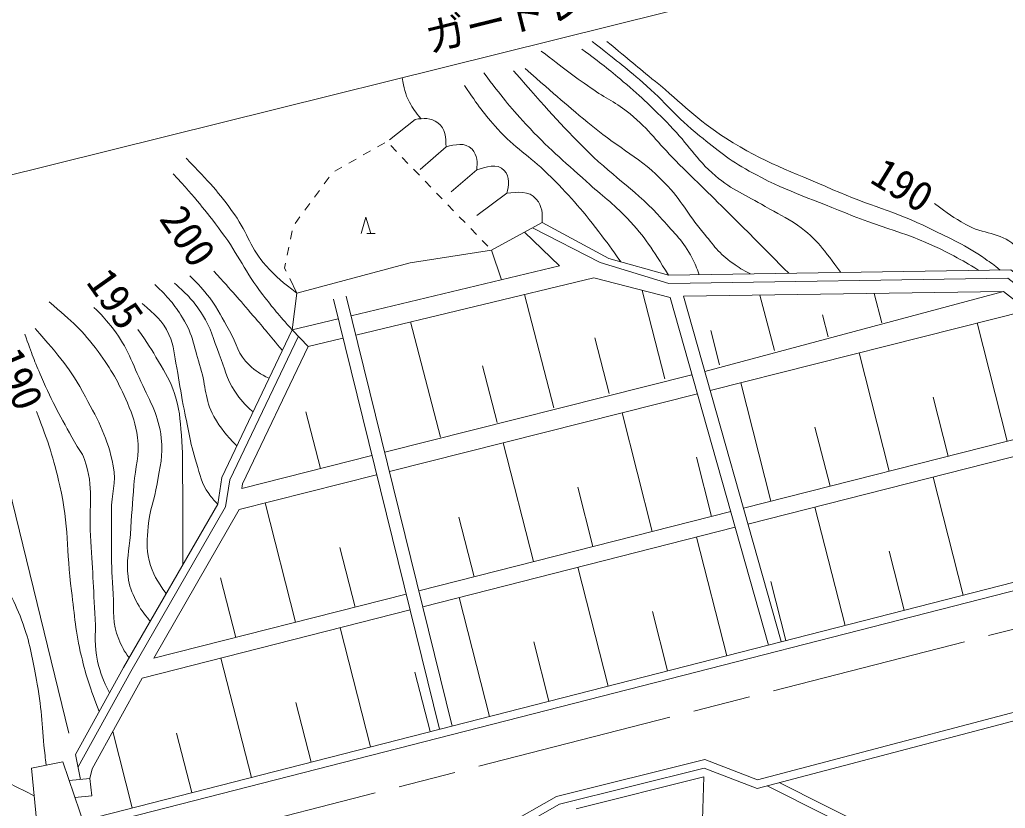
# Model space of a CAD drawing. Units: millimetres, scale not verified. Extents: x 40000 to 680000, y 20000 to 380000.
# Drawn here: x 184971 to 244892, y 272068 to 320017 of the extents above; entities that cross this region are included whole.
import ezdxf
from ezdxf.enums import TextEntityAlignment as Align

# ---------------------------------------------------------------- set-up
doc = ezdxf.new("R2010")
doc.units = ezdxf.units.MM
doc.header["$LTSCALE"] = 1000
doc.linetypes.add('CHAIN', pattern=[18.5, 12, -1.5, 3.5, -1.5])
for name, color, linetype, lineweight in [('M-BGD', 7, 'Continuous', 13), ('M-BMK', 2, 'CHAIN', 13), ('M-STR-HTXT', 7, 'Continuous', 13)]:
    doc.layers.add(name, color=color, linetype=linetype, lineweight=lineweight)
doc.styles.add('ＭＳ ゴシック', font='')
doc.styles.get('ＭＳ ゴシック').set_extended_font_data('MS Gothic')

msp = doc.modelspace()

# ---------------------------------------------------------------- linework, layer by layer
at = {"layer": 'M-BGD'}
for p, q in [((209021, 313956), (207446, 312721)), ((206727, 312289), (207161, 312537)), ((207534, 312361), (207881, 312001)), ((210895, 312292), (209313, 310919)), ((205858, 311793), (206292, 312041)), ((208228, 311641), (208575, 311281)), ((204122, 310800), (204556, 311049)), ((204990, 311297), (205424, 311545)), ((203487, 310043), (203782, 310446)), ((208922, 310920), (209269, 310560)), ((212754, 310883), (211198, 309546)), ((209615, 310200), (209962, 309840)), ((202895, 309237), (203191, 309640)), ((210309, 309480), (210656, 309120)), ((214596, 309467), (212759, 308114)), ((202304, 308430), (202600, 308834)), ((211003, 308760), (211350, 308400)), ((201713, 307624), (202008, 308027)), ((205722, 307010), (206022, 308010)), ((206022, 308010), (206322, 307010)), ((211697, 308040), (212044, 307680)), ((213653, 306009), (216733, 307685)), ((216733, 307685), (220788, 305491)), ((201432, 306681), (201530, 307171)), ((206572, 307010), (206072, 307010)), ((212391, 307320), (212738, 306960)), ((215670, 307107), (217791, 305055)), ((220271, 305249), (216154, 307370)), ((213085, 306600), (213431, 306240)), ((201235, 305700), (201333, 306191)), ((208710, 305234), (213653, 306009)), ((213653, 306009), (214256, 304206)), ((201077, 304906), (201137, 305210)), ((201828, 303392), (208710, 305234)), ((205115, 302011), (217791, 305055)), ((224429, 303986), (220271, 305249)), ((220788, 305491), (224422, 304486)), ((201161, 304736), (201077, 304906)), ((201828, 303392), (201384, 304288)), ((205402, 300845), (219874, 304322)), ((219874, 304322), (224518, 303117)), ((201542, 301152), (201828, 303392)), ((211268, 277066), (204819, 303209)), ((217435, 296424), (215655, 303308)), ((224201, 298174), (222808, 303560)), ((226619, 298629), (244780, 303496)), ((230851, 299894), (229978, 303270)), ((237388, 301584), (236924, 303376)), ((210492, 276874), (204043, 303017)), ((230493, 281996), (224518, 303117)), ((231263, 282214), (225326, 303199)), ((226946, 297474), (246250, 302349)), ((234120, 300739), (233777, 302064)), ((201542, 301152), (204337, 301824)), ((210551, 294644), (208740, 301647)), ((245016, 294393), (243189, 301576)), ((202503, 300149), (201542, 301152)), ((227526, 299034), (226987, 301118)), ((202503, 300149), (204625, 300659)), ((220818, 297299), (219943, 300682)), ((237832, 292566), (236002, 299761)), ((207161, 293715), (225843, 298433)), ((213993, 295534), (213103, 298976)), ((230637, 290736), (228804, 297943)), ((207449, 292550), (226170, 297278)), ((228972, 290312), (257615, 297597)), ((241424, 293479), (240511, 297071)), ((203264, 292731), (202374, 296173)), ((223430, 288903), (221594, 296122)), ((229244, 289350), (257725, 296593)), ((234235, 291651), (233320, 295248)), ((216210, 287067), (214371, 294298)), ((198474, 291521), (206386, 293519)), ((227033, 289819), (226117, 293423)), ((188844, 271331), (273136, 292915)), ((198323, 290245), (206673, 292354)), ((242337, 285029), (240498, 292212)), ((219820, 287985), (218902, 291594)), ((201735, 283385), (199890, 290641)), ((193117, 281193), (198323, 290245)), ((209239, 285294), (228196, 290115)), ((235154, 283189), (233312, 290384)), ((212595, 286147), (211675, 289763)), ((209478, 284323), (228468, 289152)), ((227959, 281347), (226114, 288554)), ((205357, 284306), (204436, 287928)), ((238746, 284109), (237826, 287701)), ((220753, 279502), (218905, 286720)), ((198108, 282463), (197185, 286091)), ((231557, 282268), (230636, 285866)), ((193117, 281193), (208463, 285096)), ((213535, 277653), (211683, 284884)), ((192421, 279985), (208703, 284126)), ((224356, 280425), (223434, 284028)), ((206305, 275802), (204450, 283044)), ((217144, 278578), (216220, 282187)), ((199063, 273948), (197205, 281201)), ((189368, 274460), (192421, 279985)), ((209920, 276728), (208994, 280343)), ((202684, 274875), (201756, 278496)), ((191815, 272092), (190626, 276736)), ((195436, 273019), (194507, 276646)), ((188369, 275340), (188676, 273820)), ((185693, 274512), (187588, 274899)), ((186007, 271171), (185693, 274512)), ((187588, 274899), (188968, 270847)), ((189368, 274460), (189240, 273877)), ((189240, 273877), (187980, 273749)), ((189346, 272836), (189240, 273877)), ((218797, 272045), (226558, 273986)), ((226457, 270385), (226558, 273986)), ((188326, 272733), (189346, 272836))]:
    msp.add_line(p, q, dxfattribs=at)
for points in [[(259028, 299025), (246912, 303481), (245219, 304803), (224422, 304486)], [(258464, 298457), (246658, 303046), (245050, 304300), (224429, 303986)], [(257615, 297597), (246250, 302349), (244780, 303496), (225326, 303199)], [(188369, 275340), (191289, 280623), (197010, 290568), (197262, 292190), (201542, 301152)], [(188522, 274583), (191724, 280378), (197489, 290400), (197745, 292040), (201912, 300766)], [(198474, 291521), (198517, 291802), (202503, 300149)], [(188968, 270847), (273943, 292606), (272798, 296954), (274985, 297497), (276278, 293490)], [(138777, 257824), (141528, 257555), (144581, 257329), (147196, 257168), (151791, 257232), (154159, 257394), (157158, 257882), (161232, 258768), (191813, 266064), (195807, 265059), (211331, 269216), (217607, 272778), (226621, 275032), (229835, 273804), (272595, 285063), (274587, 287628), (277464, 288321)], [(138728, 257327), (141485, 257057), (144547, 256830), (147184, 256667), (151812, 256732), (154216, 256896), (157251, 257391), (161343, 258280), (191810, 265549), (195811, 264542), (211522, 268750), (217794, 272310), (226589, 274509), (229807, 273280), (272886, 284622), (274874, 287183), (277585, 287836)], [(230411, 273439), (244846, 266183), (255895, 260186), (271315, 251248)], [(231142, 273631), (245077, 266626), (256140, 260622), (271566, 251680)]]:
    msp.add_lwpolyline(points, dxfattribs=at)
for points, knots in [([(219147, 318235), (220369, 317326), (220712, 317060), (221667, 316248), (222826, 315264), (223439, 314668), (224502, 313583), (225628, 312434), (226044, 311576), (227265, 310529), (228319, 309625), (229100, 309375), (230294, 308664), (231055, 308210), (231535, 308040), (232256, 307525), (233498, 306638), (233848, 306036), (234897, 304645)], [0, 0, 0, 0, 1, 1, 1, 2, 2, 2, 3, 3, 3, 4, 4, 4, 5, 5, 5, 6, 6, 6, 6]), ([(219765, 318701), (221265, 317539), (221678, 317209), (222855, 316193), (224253, 314986), (224861, 314109), (226308, 312959), (227439, 312059), (228062, 311520), (229324, 310814), (231500, 309598), (232873, 309223), (235176, 308270), (237733, 307212), (239332, 306982), (241759, 305653), (242361, 305323), (242590, 305216), (243279, 304773)], [0, 0, 0, 0, 1, 1, 1, 2, 2, 2, 3, 3, 3, 4, 4, 4, 5, 5, 5, 6, 6, 6, 6]), ([(220676, 318697), (222100, 317509), (222465, 317208), (223620, 316262), (225284, 314899), (226099, 313970), (227909, 312809), (230282, 311287), (231837, 310824), (234415, 309683), (236681, 308681), (238081, 308419), (240303, 307321), (241647, 306657), (242442, 306338), (243667, 305475), (244033, 305218), (244171, 305130), (244586, 304793)], [0, 0, 0, 0, 1, 1, 1, 2, 2, 2, 3, 3, 3, 4, 4, 4, 5, 5, 5, 6, 6, 6, 6]), ([(216676, 318114), (218109, 317009), (218493, 316701), (219705, 315860), (220619, 315226), (221221, 314994), (222079, 314285), (223271, 313301), (223753, 312548), (224842, 311450), (226199, 310082), (226990, 309346), (228355, 307985), (229677, 306668), (230092, 306249), (231724, 304597)], [0, 0, 0, 0, 1, 1, 1, 2, 2, 2, 3, 3, 3, 4, 4, 4, 5, 5, 5, 5]), ([(215694, 317060), (217650, 315331), (218175, 314869), (219814, 313522), (221496, 312139), (222684, 311645), (224199, 310081), (225223, 309025), (225559, 308230), (226501, 307101), (227158, 306315), (227479, 305796), (228319, 305211), (228725, 304927), (228895, 304811), (229409, 304562)], [0, 0, 0, 0, 1, 1, 1, 2, 2, 2, 3, 3, 3, 4, 4, 4, 5, 5, 5, 5]), ([(209362, 314012), (209010, 314421), (208884, 314589), (208665, 315011), (208386, 315549), (208353, 315822), (208227, 316498)], [0, 0, 0, 0, 1, 1, 1, 2, 2, 2, 2]), ([(213183, 316786), (214329, 315273), (214688, 314829), (215752, 313660), (217086, 312195), (217977, 311514), (219435, 310171), (220391, 309290), (221017, 308890), (221907, 307942), (223049, 306724), (223377, 306141), (224422, 304486)], [0, 0, 0, 0, 1, 1, 1, 2, 2, 2, 3, 3, 3, 4, 4, 4, 4]), ([(214998, 316909), (217095, 314504), (217686, 313812), (219553, 311966), (221238, 310301), (222464, 309653), (224030, 307876), (224797, 307005), (225331, 306565), (225847, 305526), (226039, 305140), (226123, 304986), (226283, 304514)], [0, 0, 0, 0, 1, 1, 1, 2, 2, 2, 3, 3, 3, 4, 4, 4, 4]), ([(212020, 316011), (212871, 314741), (213167, 314336), (214031, 313370), (215091, 312186), (215933, 311775), (217060, 310656), (218369, 309356), (219066, 308583), (220186, 307118), (220721, 306418), (220911, 306174), (221510, 305291)], [0, 0, 0, 0, 1, 1, 1, 2, 2, 2, 3, 3, 3, 4, 4, 4, 4]), ([(209021, 313956), (209521, 314028), (209962, 314073), (210394, 313746), (210873, 313383), (210874, 312851), (210895, 312292)], [0, 0, 0, 0, 1, 1, 1, 2, 2, 2, 2]), ([(210895, 312292), (211430, 312416), (212053, 312597), (212472, 312141), (212813, 311770), (212800, 311327), (212754, 310883)], [0, 0, 0, 0, 1, 1, 1, 2, 2, 2, 2]), ([(195097, 311595), (196543, 310070), (197020, 309602), (198041, 308160), (198864, 306997), (198988, 306104), (199949, 305052), (200610, 304330), (200924, 304052), (201828, 303392)], [0, 0, 0, 0, 1, 1, 1, 2, 2, 2, 3, 3, 3, 3]), ([(212754, 310883), (213277, 311057), (214007, 311333), (214433, 310854), (214787, 310456), (214697, 309914), (214596, 309467)], [0, 0, 0, 0, 1, 1, 1, 2, 2, 2, 2]), ([(194304, 310650), (195749, 309031), (196177, 308553), (197248, 307106), (198308, 305672), (198663, 304700), (199756, 303290), (200422, 302429), (200665, 302126), (201542, 301152)], [0, 0, 0, 0, 1, 1, 1, 2, 2, 2, 3, 3, 3, 3]), ([(214596, 309467), (215246, 309535), (215916, 309648), (216379, 309110), (216753, 308675), (216764, 308212), (216733, 307685)], [0, 0, 0, 0, 1, 1, 1, 2, 2, 2, 2]), ([(240598, 308837), (241431, 308200), (241717, 308010), (242488, 307565), (243584, 306933), (244534, 307147), (245468, 306293), (246180, 305642), (246607, 305164), (246813, 304221), (246876, 303936), (246914, 303802), (246912, 303481)], [0, 0, 0, 0, 1, 1, 1, 2, 2, 2, 3, 3, 3, 4, 4, 4, 4]), ([(195321, 304444), (195910, 303858), (196093, 303657), (196521, 303099), (197074, 302376), (197257, 301884), (197720, 301100), (198195, 300294), (198227, 299656), (198920, 299028), (199344, 298643), (199574, 298485), (200139, 298215)], [0, 0, 0, 0, 1, 1, 1, 2, 2, 2, 3, 3, 3, 4, 4, 4, 4]), ([(196775, 304734), (197946, 303425), (198254, 303087), (199174, 302008), (199872, 301189), (200095, 300924), (200941, 299894)], [0, 0, 0, 0, 1, 1, 1, 2, 2, 2, 2]), ([(193183, 303910), (194020, 303112), (194335, 302769), (194873, 301893), (195535, 300814), (195582, 300048), (195963, 298840), (196323, 297702), (196195, 296936), (196781, 295896), (197216, 295124), (197480, 294807), (198180, 294111)], [0, 0, 0, 0, 1, 1, 1, 2, 2, 2, 3, 3, 3, 4, 4, 4, 4]), ([(194376, 304007), (195216, 303235), (195546, 302930), (196084, 302081), (196630, 301221), (196707, 300620), (197102, 299682), (197473, 298803), (197504, 298213), (198047, 297429), (198422, 296888), (198613, 296672), (199161, 296166)], [0, 0, 0, 0, 1, 1, 1, 2, 2, 2, 3, 3, 3, 4, 4, 4, 4]), ([(186754, 302857), (188206, 301612), (188757, 301178), (189734, 299840), (190563, 298705), (190962, 298006), (191515, 296714), (191853, 295926), (192025, 295457), (192133, 294606), (192275, 293490), (191998, 292856), (191915, 291735), (191828, 290557), (191774, 289897), (191697, 288718), (191632, 287717), (191432, 287149), (191555, 286154), (191628, 285560), (191773, 285236), (192039, 284700), (192306, 284164), (192469, 283966), (192907, 283436)], [0, 0, 0, 0, 1, 1, 1, 2, 2, 2, 3, 3, 3, 4, 4, 4, 5, 5, 5, 6, 6, 6, 7, 7, 7, 8, 8, 8, 8]), ([(192407, 302766), (193214, 302076), (193632, 301761), (194043, 300875), (194387, 300135), (194353, 299640), (194516, 298840), (194693, 297964), (194736, 297462), (194915, 296587), (195199, 295203), (195300, 294411), (195715, 293061), (195944, 292314), (196007, 291839), (196466, 291207), (196659, 290942), (196741, 290826), (197010, 290568)], [0, 0, 0, 0, 1, 1, 1, 2, 2, 2, 3, 3, 3, 4, 4, 4, 5, 5, 5, 6, 6, 6, 6]), ([(189483, 302522), (189982, 302054), (190128, 301864), (190501, 301408), (191455, 300240), (191712, 299385), (192342, 298015), (192939, 296718), (193410, 295992), (193578, 294574), (193707, 293490), (193495, 292869), (193322, 291791), (193159, 290774), (192865, 290237), (192777, 289210), (192708, 288403), (192660, 287926), (192850, 287138), (193056, 286278), (193321, 285921), (193875, 285119)], [0, 0, 0, 0, 1, 1, 1, 2, 2, 2, 3, 3, 3, 4, 4, 4, 5, 5, 5, 6, 6, 6, 7, 7, 7, 7]), ([(185277, 300900), (185718, 299648), (185863, 299291), (186295, 298283), (186972, 296701), (187466, 295866), (188294, 294357), (188529, 293928), (188746, 293728), (188912, 293267), (189523, 291565), (189156, 290455), (189275, 288651), (189406, 286666), (189445, 285553), (189557, 283567), (189613, 282573), (189470, 281991), (189702, 281023), (189891, 280234), (190028, 279911), (190437, 279081)], [0, 0, 0, 0, 1, 1, 1, 2, 2, 2, 3, 3, 3, 4, 4, 4, 5, 5, 5, 6, 6, 6, 7, 7, 7, 7]), ([(185910, 301237), (187436, 299481), (188008, 298863), (188963, 297094), (189803, 295539), (190309, 294630), (190653, 292896), (190865, 291830), (190544, 291202), (190544, 290115), (190544, 288156), (190516, 287054), (190653, 285099), (190729, 284022), (190561, 283347), (190988, 282355), (191191, 281885), (191290, 281672), (191627, 281210)], [0, 0, 0, 0, 1, 1, 1, 2, 2, 2, 3, 3, 3, 4, 4, 4, 5, 5, 5, 6, 6, 6, 6]), ([(192153, 301188), (192779, 300288), (192966, 300024), (193413, 299234), (193830, 298497), (194121, 298101), (194382, 297295), (194691, 296342), (194722, 295764), (194802, 294765), (194890, 293675), (194855, 293060), (194875, 291966), (194912, 289976), (194898, 289335), (194882, 286870)], [0, 0, 0, 0, 1, 1, 1, 2, 2, 2, 3, 3, 3, 4, 4, 4, 5, 5, 5, 5]), ([(179055, 298317), (179255, 296651), (179322, 296035), (179818, 294664), (180291, 293357), (180845, 292753), (181453, 291502), (182362, 289633), (182784, 288546), (183634, 286650), (184274, 285223), (184778, 284481), (185270, 282997), (185696, 281712), (185784, 280947), (186033, 279617), (186347, 277941), (186305, 276971), (186510, 275279), (186537, 275050), (186545, 274978), (186581, 274693)], [0, 0, 0, 0, 1, 1, 1, 2, 2, 2, 3, 3, 3, 4, 4, 4, 5, 5, 5, 6, 6, 6, 7, 7, 7, 7]), ([(185995, 296193), (186773, 294156), (186990, 293471), (187412, 291668), (187983, 289227), (187793, 287774), (188121, 285289), (188326, 283730), (188347, 282836), (188721, 281309), (189049, 279967), (189223, 279477), (189808, 277944)], [0, 0, 0, 0, 1, 1, 1, 2, 2, 2, 3, 3, 3, 4, 4, 4, 4]), ([(196719, 240383), (197279, 241663), (197604, 242147), (198366, 243146), (199824, 245054), (201251, 245570), (203326, 246780), (204642, 247548), (205594, 247512), (206981, 248145), (208739, 248949), (209713, 249446), (211342, 250488), (213431, 251824), (214475, 252776), (216289, 254466), (218822, 256824), (219842, 258557), (222444, 260838), (223325, 261611), (223796, 262123), (224857, 262619), (225635, 262983), (226129, 263059), (226973, 263217), (228320, 263470), (229109, 263347), (230479, 263322), (231164, 263310), (231546, 263248), (232223, 263144), (233346, 262973), (233957, 262775), (235053, 262478), (235985, 262225), (236483, 262003), (237390, 261670), (239515, 260891), (240684, 260398), (242780, 259545), (244512, 258839), (245448, 258364), (247171, 257637), (250151, 256380), (251836, 255714), (254828, 254487), (257768, 253281), (259485, 252767), (262357, 251407), (265010, 250150), (266384, 249224), (268935, 247772), (272229, 245899), (273973, 244676), (277274, 242817), (278894, 241905), (279782, 241351), (281466, 240563), (283178, 239763), (284161, 239364), (285919, 238670), (287435, 238072), (288273, 237686), (289844, 237253), (291118, 236901), (291872, 236858), (293188, 236744), (293895, 236682), (294384, 236363), (295005, 236707), (295729, 237109), (295952, 237618), (296350, 238343), (296744, 239060), (296858, 239518), (297077, 240306), (297346, 241273), (297409, 241847), (297440, 242850), (297523, 245526), (297419, 247053), (296923, 249683), (296548, 251669), (296301, 252782), (295684, 254706), (294759, 257590), (294205, 259228), (292750, 261885), (290239, 266470), (287969, 268497), (285078, 272853), (283287, 275550), (282246, 277042), (280656, 279862), (279844, 281299), (279258, 282050), (278667, 283591), (278434, 284202), (278194, 284531), (278154, 285183), (278140, 285417), (278129, 285518), (278157, 285783)], [0, 0, 0, 0, 1, 1, 1, 2, 2, 2, 3, 3, 3, 4, 4, 4, 5, 5, 5, 6, 6, 6, 7, 7, 7, 8, 8, 8, 9, 9, 9, 10, 10, 10, 11, 11, 11, 12, 12, 12, 13, 13, 13, 14, 14, 14, 15, 15, 15, 16, 16, 16, 17, 17, 17, 18, 18, 18, 19, 19, 19, 20, 20, 20, 21, 21, 21, 22, 22, 22, 23, 23, 23, 24, 24, 24, 25, 25, 25, 26, 26, 26, 27, 27, 27, 28, 28, 28, 29, 29, 29, 30, 30, 30, 31, 31, 31, 32, 32, 32, 33, 33, 33, 34, 34, 34, 34]), ([(198312, 240094), (198599, 241016), (198751, 241353), (199163, 242097), (199830, 243300), (200337, 243987), (201484, 244747), (202822, 245635), (203748, 245857), (205296, 246282), (206847, 246708), (207878, 246289), (209367, 246896), (210578, 247389), (211190, 247841), (212220, 248646), (214378, 250334), (215306, 251604), (217228, 253555), (219538, 255901), (220623, 257425), (223042, 259660), (224003, 260548), (224463, 261183), (225614, 261806), (226186, 262116), (226564, 262176), (227197, 262323), (228380, 262598), (229086, 262484), (230299, 262533), (231100, 262565), (231555, 262601), (232350, 262501), (234002, 262291), (234902, 261966), (236468, 261402), (238125, 260806), (239036, 260418), (240636, 259682), (243017, 258586), (244267, 257795), (246643, 256687), (249987, 255128), (251953, 254461), (255330, 252974), (258619, 251525), (260482, 250753), (263708, 249166), (266391, 247847), (267819, 246963), (270444, 245532), (274356, 243398), (276520, 242154), (280421, 240001), (282606, 238795), (283761, 237985), (286019, 236924), (287968, 236007), (289130, 235586), (291237, 235140), (292646, 234841), (293504, 234712), (294920, 234970), (295928, 235153), (296534, 235421), (297271, 236133), (298029, 236866), (298220, 237508), (298555, 238508), (299020, 239895), (298896, 240779), (298852, 242241), (298770, 244982), (298117, 246457), (297580, 249147), (296914, 252476), (296846, 254438), (295699, 257634), (294560, 260807), (293796, 262575), (292028, 265445), (289762, 269123), (287899, 270777), (285419, 274314), (283790, 276636), (282743, 277864), (281398, 280361), (280632, 281783), (279910, 282497), (279592, 284081), (279506, 284512), (279453, 284695), (279429, 285196)], [0, 0, 0, 0, 1, 1, 1, 2, 2, 2, 3, 3, 3, 4, 4, 4, 5, 5, 5, 6, 6, 6, 7, 7, 7, 8, 8, 8, 9, 9, 9, 10, 10, 10, 11, 11, 11, 12, 12, 12, 13, 13, 13, 14, 14, 14, 15, 15, 15, 16, 16, 16, 17, 17, 17, 18, 18, 18, 19, 19, 19, 20, 20, 20, 21, 21, 21, 22, 22, 22, 23, 23, 23, 24, 24, 24, 25, 25, 25, 26, 26, 26, 27, 27, 27, 28, 28, 28, 29, 29, 29, 30, 30, 30, 31, 31, 31, 31])]:
    msp.add_open_spline(points, degree=3, knots=knots, dxfattribs=at)
msp.add_open_spline([(178278, 276637), (182249, 274641), (182735, 274397), (185851, 272830)], degree=3, dxfattribs=at)
at = {"layer": 'M-BMK'}
msp.add_line((177034, 265433), (273865, 290261), dxfattribs=at)
at = {"layer": 'M-STR-HTXT'}
for p, q in [((179920, 309452), (263407, 330220)), ((187957, 276641), (179727, 310240))]:
    msp.add_line(p, q, dxfattribs=at)

# ---------------------------------------------------------------- texts
at = {"layer": 'M-BGD', "style": 'ＭＳ ゴシック'}
for s, rotation, p in [('190', 328.443, (238658, 309969)), ('200', 303.776, (195209, 306869)), ('195', 305.331, (190798, 303050)), ('190', 292.706, (184915, 298174))]:
    msp.add_text(s, height=1833, rotation=rotation, dxfattribs=at).set_placement(p, align=Align.MIDDLE_CENTER)
at = {"layer": 'M-STR-HTXT', "style": 'ＭＳ ゴシック'}
msp.add_text('ガードレール L=87.0', height=1833, rotation=13.969, dxfattribs=at).set_placement((221543, 320322), align=Align.BOTTOM_CENTER)

doc.saveas('drawing.dxf')
